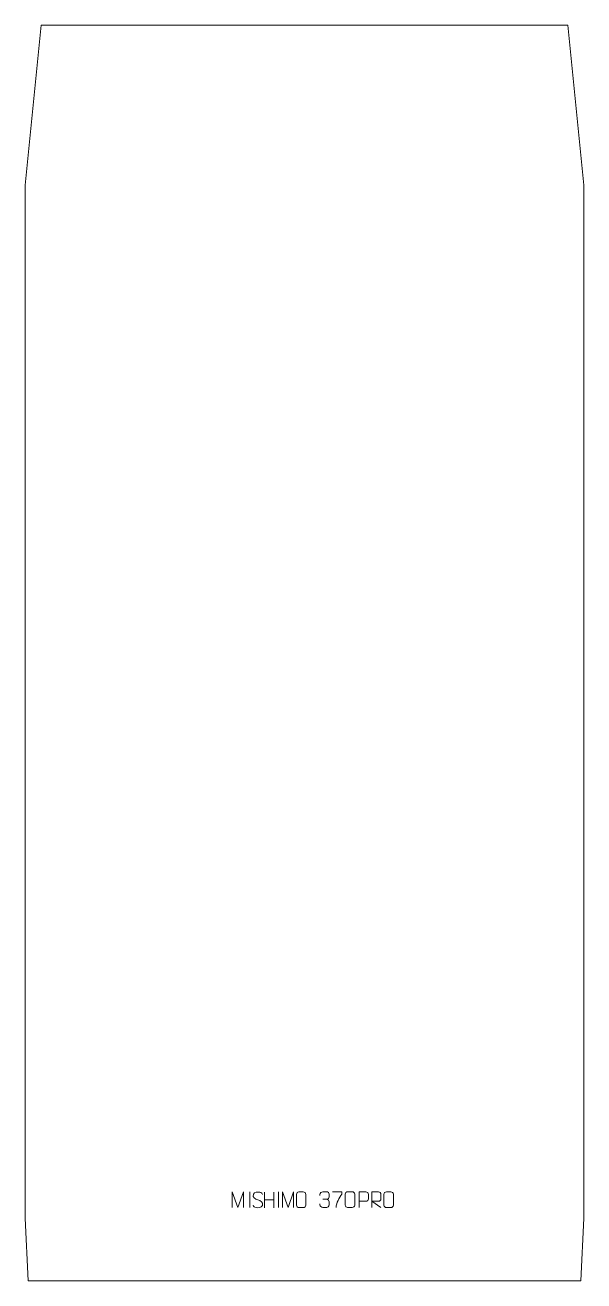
# Model space of a CAD drawing. Header units: millimetres. Extents: x -445 to 445, y -1322 to 677.
import ezdxf

# ---------------------------------------------------------------- set-up
doc = ezdxf.new("R2010")
doc.units = ezdxf.units.MM
doc.header["$MEASUREMENT"] = 0
doc.layers.add('layer 1', color=7, linetype='Continuous')

msp = doc.modelspace()

# ---------------------------------------------------------------- linework, layer by layer
at = {"layer": 'layer 1', "color": 242, "lineweight": 9}
msp.add_open_spline([(444.9997, 422.4994), (444.9997, 422.4994), (444.9997, -1222.4987), (444.9997, -1222.4987), (444.9997, -1222.4987), (444.9997, -1222.4987), (439.9994, -1322.499), (439.9994, -1322.499), (439.9994, -1322.499), (439.9994, -1322.499), (-439.9994, -1322.499), (-439.9994, -1322.499), (-439.9994, -1322.499), (-439.9994, -1322.499), (-444.9997, -1222.4987), (-444.9997, -1222.4987), (-444.9997, -1222.4987), (-444.9997, -1222.4987), (-444.9997, 422.4994), (-444.9997, 422.4994), (-444.9997, 422.4994), (-444.9997, 422.4994), (-419.4994, 677.499), (-419.4994, 677.499), (-419.4994, 677.499), (-419.4994, 677.499), (419.4995, 677.499), (419.4995, 677.499), (419.4995, 677.499), (419.4995, 677.499), (444.9997, 422.4994), (444.9997, 422.4994)], degree=3, knots=[0, 0, 0, 0, 0.111111111, 0.111111111, 0.111111111, 0.111111111, 0.222222222, 0.222222222, 0.222222222, 0.222222222, 0.333333333, 0.333333333, 0.333333333, 0.333333333, 0.444444444, 0.444444444, 0.444444444, 0.444444444, 0.555555556, 0.555555556, 0.555555556, 0.555555556, 0.666666667, 0.666666667, 0.666666667, 0.666666667, 0.777777778, 0.777777778, 0.777777778, 0.777777778, 1, 1, 1, 1], dxfattribs=at)
at = {"layer": 'layer 1', "color": 250, "lineweight": 9}
for points, knots in [([(-115.0364, -1205.7775), (-115.0364, -1205.7775), (-115.0364, -1180.8134), (-115.0364, -1180.8134), (-115.0364, -1180.8134), (-115.0364, -1180.8134), (-106.1091, -1205.7775), (-106.1091, -1205.7775), (-106.1091, -1205.7775), (-106.1091, -1205.7775), (-97.347, -1180.814), (-97.347, -1180.814), (-97.347, -1180.814), (-97.347, -1180.814), (-97.347, -1205.7775), (-97.347, -1205.7775)], [0, 0, 0, 0, 0.2, 0.2, 0.2, 0.2, 0.4, 0.4, 0.4, 0.4, 0.6, 0.6, 0.6, 0.6, 1, 1, 1, 1]), ([(-114.9956, -1205.7862), (-114.9956, -1205.7862), (-114.9956, -1180.8283), (-114.9956, -1180.8283), (-114.9956, -1180.8283), (-114.9956, -1180.8283), (-106.0705, -1205.7862), (-106.0705, -1205.7862), (-106.0705, -1205.7862), (-106.0705, -1205.7862), (-97.3106, -1180.8288), (-97.3106, -1180.8288), (-97.3106, -1180.8288), (-97.3106, -1180.8288), (-97.3106, -1205.7862), (-97.3106, -1205.7862)], [0, 0, 0, 0, 0.2, 0.2, 0.2, 0.2, 0.4, 0.4, 0.4, 0.4, 0.6, 0.6, 0.6, 0.6, 1, 1, 1, 1]), ([(-74.3106, -1193.3075), (-78.5589, -1191.8371), (-83.467, -1190.0413), (-81.4619, -1184.521), (-81.4619, -1184.521), (-79.9584, -1180.3811), (-74.7448, -1180.7696), (-71.1412, -1181.3707), (-71.1412, -1181.3707), (-68.2806, -1181.8479), (-67.4159, -1183.0611), (-67.1053, -1185.1452)], [0, 0, 0, 0, 0.25, 0.25, 0.25, 0.25, 0.5, 0.5, 0.5, 0.5, 1, 1, 1, 1]), ([(-74.3106, -1193.3076), (-70.292, -1194.9543), (-65.2625, -1196.8426), (-67.0965, -1202.2029), (-67.0965, -1202.2029), (-68.5563, -1206.4693), (-73.4671, -1206.2126), (-77.1932, -1205.6579), (-77.1932, -1205.6579), (-79.9432, -1205.2481), (-81.1641, -1204.0346), (-81.5421, -1201.9224)], [0, 0, 0, 0, 0.25, 0.25, 0.25, 0.25, 0.5, 0.5, 0.5, 0.5, 1, 1, 1, 1]), ([(-35.0364, -1205.7775), (-35.0364, -1205.7775), (-35.0364, -1180.8134), (-35.0364, -1180.8134), (-35.0364, -1180.8134), (-35.0364, -1180.8134), (-26.1091, -1205.7775), (-26.1091, -1205.7775), (-26.1091, -1205.7775), (-26.1091, -1205.7775), (-17.347, -1180.814), (-17.347, -1180.814), (-17.347, -1180.814), (-17.347, -1180.814), (-17.347, -1205.7775), (-17.347, -1205.7775)], [0, 0, 0, 0, 0.2, 0.2, 0.2, 0.2, 0.4, 0.4, 0.4, 0.4, 0.6, 0.6, 0.6, 0.6, 1, 1, 1, 1]), ([(-8.8666, -1180.8193), (-6.5409, -1180.8193), (-4.2148, -1180.8193), (-1.8887, -1180.8193), (-1.8887, -1180.8193), (0.0579, -1180.7837), (2.0493, -1182.2753), (2.076, -1184.7129), (2.076, -1184.7129), (2.0756, -1190.4598), (2.0756, -1196.2071), (2.076, -1201.9548), (2.076, -1201.9548), (1.9362, -1204.2782), (0.259, -1205.7578), (-1.8887, -1205.7686), (-1.8887, -1205.7686), (-4.2206, -1205.7682), (-6.5525, -1205.7682), (-8.884, -1205.7686), (-8.884, -1205.7686), (-10.809, -1205.874), (-12.7811, -1203.9895), (-12.7699, -1201.9722), (-12.7699, -1201.9722), (-12.7696, -1196.2021), (-12.7696, -1190.4324), (-12.7699, -1184.6631), (-12.7699, -1184.6631), (-12.7657, -1182.525), (-11.019, -1180.8058), (-8.8666, -1180.8193)], [0, 0, 0, 0, 0.111111111, 0.111111111, 0.111111111, 0.111111111, 0.222222222, 0.222222222, 0.222222222, 0.222222222, 0.333333333, 0.333333333, 0.333333333, 0.333333333, 0.444444444, 0.444444444, 0.444444444, 0.444444444, 0.555555556, 0.555555556, 0.555555556, 0.555555556, 0.666666667, 0.666666667, 0.666666667, 0.666666667, 0.777777778, 0.777777778, 0.777777778, 0.777777778, 1, 1, 1, 1]), ([(24.4396, -1186.2978), (24.4396, -1186.2978), (24.4396, -1184.4406), (24.4396, -1184.4406), (24.4396, -1184.4406), (24.4253, -1182.6987), (27.0898, -1180.5806), (29.1489, -1180.6033), (29.1489, -1180.6033), (31.213, -1180.6033), (33.277, -1180.6033), (35.3407, -1180.6033), (35.3407, -1180.6033), (37.5352, -1180.5945), (39.1335, -1182.4413), (39.1779, -1184.3534), (39.1779, -1184.3534), (39.1775, -1185.7885), (39.1775, -1187.2236), (39.1779, -1188.6591), (39.1779, -1188.6591), (39.1293, -1190.3126), (37.5267, -1192.5426), (35.3284, -1192.5326), (35.3284, -1192.5326), (37.5321, -1192.5438), (39.1401, -1194.347), (39.1941, -1196.4065), (39.1941, -1196.4065), (39.1937, -1198.1912), (39.1937, -1199.9759), (39.1941, -1201.761), (39.1941, -1201.761), (39.2042, -1203.8224), (37.1493, -1205.5855), (35.3284, -1205.5774), (35.3284, -1205.5774), (33.2631, -1205.5771), (31.1979, -1205.5771), (29.1323, -1205.5774), (29.1323, -1205.5774), (26.9637, -1205.5659), (24.4327, -1203.1657), (24.4141, -1201.7039), (24.4141, -1201.7039), (24.4141, -1201.7039), (24.4141, -1199.7953), (24.4141, -1199.7953)], [0, 0, 0, 0, 0.076923077, 0.076923077, 0.076923077, 0.076923077, 0.153846154, 0.153846154, 0.153846154, 0.153846154, 0.230769231, 0.230769231, 0.230769231, 0.230769231, 0.307692308, 0.307692308, 0.307692308, 0.307692308, 0.384615385, 0.384615385, 0.384615385, 0.384615385, 0.461538462, 0.461538462, 0.461538462, 0.461538462, 0.538461538, 0.538461538, 0.538461538, 0.538461538, 0.615384615, 0.615384615, 0.615384615, 0.615384615, 0.692307692, 0.692307692, 0.692307692, 0.692307692, 0.769230769, 0.769230769, 0.769230769, 0.769230769, 0.846153846, 0.846153846, 0.846153846, 0.846153846, 1, 1, 1, 1]), ([(44.4996, -1180.6211), (44.4996, -1180.6211), (59.3157, -1180.6211), (59.3157, -1180.6211), (59.3157, -1180.6211), (59.3154, -1181.8707), (59.3154, -1183.1203), (59.3157, -1184.3701), (59.3157, -1184.3701), (55.3213, -1190.3672), (50.4061, -1198.2008), (50.4061, -1205.5796)], [0, 0, 0, 0, 0.25, 0.25, 0.25, 0.25, 0.5, 0.5, 0.5, 0.5, 1, 1, 1, 1]), ([(68.7723, -1180.5541), (71.139, -1180.5541), (73.5061, -1180.5541), (75.8732, -1180.5541), (75.8732, -1180.5541), (77.8542, -1180.5185), (79.8807, -1182.0132), (79.9078, -1184.4559), (79.9078, -1184.4559), (79.9074, -1190.2147), (79.9074, -1195.974), (79.9078, -1201.7336), (79.9078, -1201.7336), (79.7656, -1204.0618), (78.0588, -1205.5444), (75.8732, -1205.5553), (75.8732, -1205.5553), (73.5002, -1205.5549), (71.1272, -1205.5549), (68.7546, -1205.5553), (68.7546, -1205.5553), (66.7957, -1205.6609), (64.7888, -1203.7725), (64.8002, -1201.751), (64.8002, -1201.751), (64.8005, -1195.9689), (64.8005, -1190.1873), (64.8002, -1184.406), (64.8002, -1184.406), (64.8045, -1182.2634), (66.582, -1180.5406), (68.7723, -1180.5541)], [0, 0, 0, 0, 0.111111111, 0.111111111, 0.111111111, 0.111111111, 0.222222222, 0.222222222, 0.222222222, 0.222222222, 0.333333333, 0.333333333, 0.333333333, 0.333333333, 0.444444444, 0.444444444, 0.444444444, 0.444444444, 0.555555556, 0.555555556, 0.555555556, 0.555555556, 0.666666667, 0.666666667, 0.666666667, 0.666666667, 0.777777778, 0.777777778, 0.777777778, 0.777777778, 1, 1, 1, 1]), ([(68.7751, -1180.5691), (71.1412, -1180.5691), (73.5077, -1180.5691), (75.8742, -1180.5691), (75.8742, -1180.5691), (77.8547, -1180.5335), (79.8807, -1182.0278), (79.9078, -1184.4699), (79.9078, -1184.4699), (79.9074, -1190.2273), (79.9074, -1195.9851), (79.9078, -1201.7433), (79.9078, -1201.7433), (79.7657, -1204.0709), (78.0593, -1205.5532), (75.8742, -1205.564), (75.8742, -1205.564), (73.5018, -1205.5636), (71.1294, -1205.5636), (68.7574, -1205.564), (68.7574, -1205.564), (66.7989, -1205.6696), (64.7925, -1203.7817), (64.8039, -1201.7607), (64.8039, -1201.7607), (64.8043, -1195.9801), (64.8043, -1190.1998), (64.8039, -1184.42), (64.8039, -1184.42), (64.8082, -1182.278), (66.5853, -1180.5555), (68.7751, -1180.5691)], [0, 0, 0, 0, 0.111111111, 0.111111111, 0.111111111, 0.111111111, 0.222222222, 0.222222222, 0.222222222, 0.222222222, 0.333333333, 0.333333333, 0.333333333, 0.333333333, 0.444444444, 0.444444444, 0.444444444, 0.444444444, 0.555555556, 0.555555556, 0.555555556, 0.555555556, 0.666666667, 0.666666667, 0.666666667, 0.666666667, 0.777777778, 0.777777778, 0.777777778, 0.777777778, 1, 1, 1, 1]), ([(87.1117, -1205.8727), (87.1117, -1205.8727), (87.1117, -1180.913), (87.1117, -1180.913), (87.1117, -1180.913), (90.7076, -1180.913), (94.3038, -1180.913), (97.9, -1180.913), (97.9, -1180.913), (100.2258, -1180.9509), (101.7836, -1182.4413), (101.7794, -1184.8081), (101.7794, -1184.8081), (101.779, -1186.8442), (101.779, -1189.9043), (101.7794, -1191.9408), (101.7794, -1191.9408), (101.7729, -1193.8166), (99.9602, -1195.759), (97.9501, -1195.7782), (97.9501, -1195.7782), (97.9501, -1195.7782), (87.1117, -1195.7782), (87.1117, -1195.7782)], [0, 0, 0, 0, 0.142857143, 0.142857143, 0.142857143, 0.142857143, 0.285714286, 0.285714286, 0.285714286, 0.285714286, 0.428571429, 0.428571429, 0.428571429, 0.428571429, 0.571428571, 0.571428571, 0.571428571, 0.571428571, 0.714285714, 0.714285714, 0.714285714, 0.714285714, 1, 1, 1, 1]), ([(107.1136, -1205.8696), (107.1136, -1205.8696), (107.1136, -1180.9161), (107.1136, -1180.9161), (107.1136, -1180.9161), (110.7084, -1180.9161), (114.3039, -1180.9161), (117.8991, -1180.9161), (117.8991, -1180.9161), (120.2244, -1180.9538), (121.7817, -1182.4438), (121.7776, -1184.8102), (121.7776, -1184.8102), (121.7772, -1186.8457), (121.7772, -1189.9051), (121.7776, -1191.9411), (121.7776, -1191.9411), (121.7711, -1193.8166), (119.9588, -1195.7584), (117.9493, -1195.7775), (117.9493, -1195.7775), (117.9493, -1195.7775), (107.1136, -1195.7775), (107.1136, -1195.7775), (107.1136, -1195.7775), (107.1136, -1195.7775), (121.7683, -1205.8696), (121.7683, -1205.8696)], [0, 0, 0, 0, 0.125, 0.125, 0.125, 0.125, 0.25, 0.25, 0.25, 0.25, 0.375, 0.375, 0.375, 0.375, 0.5, 0.5, 0.5, 0.5, 0.625, 0.625, 0.625, 0.625, 0.75, 0.75, 0.75, 0.75, 1, 1, 1, 1]), ([(130.4551, -1180.7317), (132.8218, -1180.7317), (135.1889, -1180.7317), (137.556, -1180.7317), (137.556, -1180.7317), (139.537, -1180.6961), (141.5635, -1182.1908), (141.5906, -1184.6335), (141.5906, -1184.6335), (141.5902, -1190.3923), (141.5902, -1196.1516), (141.5906, -1201.9112), (141.5906, -1201.9112), (141.4484, -1204.2394), (139.7416, -1205.722), (137.556, -1205.7329), (137.556, -1205.7329), (135.183, -1205.7325), (132.81, -1205.7325), (130.4374, -1205.7329), (130.4374, -1205.7329), (128.4785, -1205.8385), (126.4716, -1203.9501), (126.483, -1201.9286), (126.483, -1201.9286), (126.4833, -1196.1465), (126.4833, -1190.3649), (126.483, -1184.5836), (126.483, -1184.5836), (126.4873, -1182.441), (128.2648, -1180.7182), (130.4551, -1180.7317)], [0, 0, 0, 0, 0.111111111, 0.111111111, 0.111111111, 0.111111111, 0.222222222, 0.222222222, 0.222222222, 0.222222222, 0.333333333, 0.333333333, 0.333333333, 0.333333333, 0.444444444, 0.444444444, 0.444444444, 0.444444444, 0.555555556, 0.555555556, 0.555555556, 0.555555556, 0.666666667, 0.666666667, 0.666666667, 0.666666667, 0.777777778, 0.777777778, 0.777777778, 0.777777778, 1, 1, 1, 1])]:
    msp.add_open_spline(points, degree=3, knots=knots, dxfattribs=at)
for points in [[(-87.3106, -1180.8204), (-87.3106, -1180.8204), (-87.3106, -1205.7945), (-87.3106, -1205.7945)], [(-63.4748, -1181.4252), (-63.4748, -1181.4252), (-63.4748, -1206.2027), (-63.4748, -1206.2027)], [(-63.4748, -1193.3075), (-63.4748, -1193.3075), (-48.8315, -1193.3071), (-48.8315, -1193.3071)], [(-48.8315, -1181.4252), (-48.8315, -1181.4252), (-48.8315, -1206.3787), (-48.8315, -1206.3787)], [(-41.3106, -1180.8204), (-41.3106, -1180.8204), (-41.3106, -1205.7945), (-41.3106, -1205.7945)], [(29.1493, -1192.543), (29.1493, -1192.543), (35.3457, -1192.543), (35.3457, -1192.543)]]:
    msp.add_open_spline(points, degree=3, dxfattribs=at)

doc.saveas('drawing.dxf')
